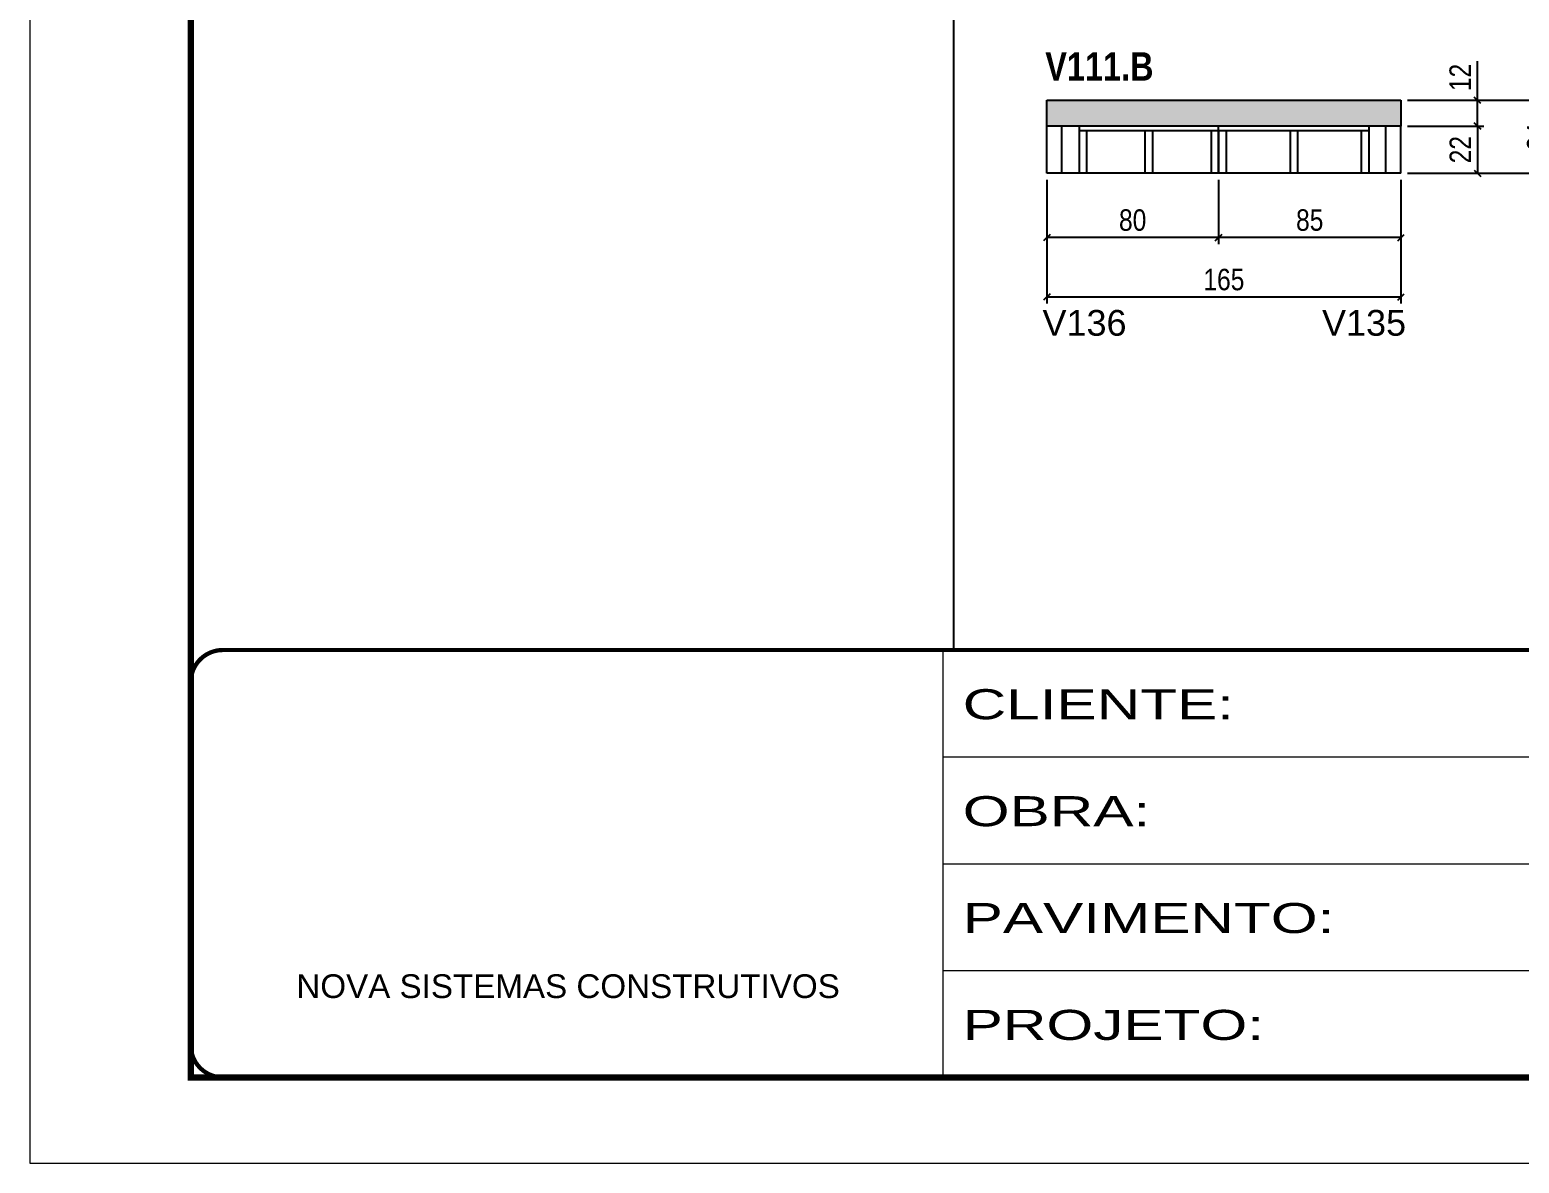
# Model space of a CAD drawing. Extents: x 3309 to 9590, y -2522 to 14608.
# Drawn here: x 8078 to 8772, y 12409 to 12938 of the extents above; entities that cross this region are included whole.
import ezdxf

# ---------------------------------------------------------------- set-up
doc = ezdxf.new("R2010")
doc.units = 0
doc.linetypes.add('CONTINUO', pattern=[0])
doc.linetypes.add('DASHED', pattern=[0.75, 0.5, -0.25])
for name, color, linetype in [('5', 5, 'Continuous'), ('COTA', 241, 'Continuous'), ('NOMENCLATURA', 7, 'Continuous'), ('Painéis', 200, 'Continuous'), ('SARR_2.2x7', 40, 'Continuous'), ('SARR_3.5x7', 81, 'Continuous')]:
    doc.layers.add(name, color=color, linetype=linetype)
doc.layers.add('Folhas', color=255, linetype='Continuous', lineweight=9)
doc.layers.add('SARRAFO DE PRESSAO', color=251, linetype='DASHED', lineweight=9)
doc.styles.add('ARIAL', font='arial.ttf')
doc.styles.add('COTA TECNICA', font='techl___.ttf', dxfattribs={"height": 10})
doc.styles.get("Standard").update_dxf_attribs({"font": 'arial.ttf'})
doc.styles.add('TECNICA', font='techb___.ttf', dxfattribs={"height": 10})
doc.styles.add('Tecnologia', font='')
doc.styles.get('Tecnologia').set_extended_font_data('Forgotten Futurist')
doc.dimstyles.new('PAINEL', dxfattribs={"dimtxt": 10, "dimasz": 3, "dimexe": 3, "dimexo": 3, "dimgap": 3, "dimtad": 1, "dimdec": 1, "dimzin": 12, "dimdsep": 46, "dimtxsty": 'COTA TECNICA', "dimblk1": 'OBLIQUE', "dimblk2": 'OBLIQUE', "dimsah": 1, "dimcen": 0.9, "dimclrd": 4, "dimclre": 4, "dimclrt": 240, "dimadec": 1, "dimazin": 3, "dimtfac": 1, "dimtdec": 1, "dimtmove": 0, "dimatfit": 3, "dimfxl": 1, "dimtolj": 1, "dimtzin": 12, "dimarcsym": 0})

# ---------------------------------------------------------------- blocks, each defined once
blk = doc.blocks.new('9999999999')
at = {"color": 30, "linetype": 'CONTINUO'}
for p, q in [((98564.56, 34230.21), (98564.56, 34429.45)), ((98564.56, 34379.64), (99583.98, 34379.64)), ((98564.56, 34329.83), (99487.98, 34329.83)), ((98564.56, 34280.02), (99487.98, 34280.02))]:
    blk.add_line(p, q, dxfattribs=at)
at = {"color": 30, "linetype": 'CONTINUO', "const_width": 2}
blk.add_lwpolyline([(99583.98, 34230.21), (99583.98, 34414.45, 0.414214), (99568.98, 34429.45), (98228.98, 34429.45, 0.414214), (98213.98, 34414.45), (98213.98, 34245.21, 0.414214), (98228.98, 34230.21), (99583.98, 34230.21)], format="xyb", dxfattribs=at)
at = {"layer": 'Folhas'}
blk.add_lwpolyline([(98138.98, 34190.21), (99623.98, 34190.21), (99623.98, 35240.21), (98138.98, 35240.21)], close=True, dxfattribs=at)
at = {"layer": 'Folhas', "color": 30, "const_width": 3}
blk.add_lwpolyline([(98213.98, 34230.21), (99583.98, 34230.21), (99583.98, 35200.21), (98213.98, 35200.21)], close=True, dxfattribs=at)
at = {"color": 7, "linetype": 'Continuous', "ltscale": 5, "style": 'ARIAL'}
blk.add_text('NOVA SISTEMAS CONSTRUTIVOS', height=11.0592, dxfattribs=at).set_placement((98263.19, 34267.21))
at = {"layer": 'Folhas', "color": 7, "style": 'Tecnologia', "width": 1.5}
for s, p in [('CLIENTE:', (98573.65, 34397.17)), ('OBRA:', (98573.65, 34347.31)), ('PAVIMENTO:', (98573.65, 34297.5)), ('PROJETO:', (98573.65, 34247.69))]:
    blk.add_text(s, height=14, dxfattribs=at).set_placement(p)
blk = doc.blocks.new('_Oblique')
at = {"color": 0, "linetype": 'ByBlock', "lineweight": -2}
blk.add_line((-0.5, -0.5), (0.5, 0.5), dxfattribs=at)
blk = doc.blocks.new('*D235')
at = {"layer": 'COTA', "color": 4, "linetype": 'ByBlock', "lineweight": -2, "transparency": 16777216}
for p, q in [((8631.74, 12867.76), (8631.74, 12837.75)), ((8716.74, 12867.76), (8716.74, 12837.75)), ((8716.74, 12840.75), (8631.74, 12840.75))]:
    blk.add_line(p, q, dxfattribs=at)
at = {"layer": 'Defpoints', "color": 0, "linetype": 'ByBlock', "transparency": 16777216}
for p in [(8631.74, 12870.76), (8716.74, 12870.76), (8631.74, 12840.75)]:
    blk.add_point(p, dxfattribs=at)
at = {"layer": 'COTA', "color": 4, "linetype": 'ByBlock', "lineweight": -2, "transparency": 16777216, "xscale": 3, "yscale": 3, "zscale": 3, "rotation": 180}
blk.add_blockref('_Oblique', (8631.74, 12840.75), dxfattribs=at)
at = {"layer": 'COTA', "color": 4, "linetype": 'ByBlock', "lineweight": -2, "transparency": 16777216, "xscale": 3, "yscale": 3, "zscale": 3}
blk.add_blockref('_Oblique', (8716.74, 12840.75), dxfattribs=at)
at = {"layer": 'COTA', "color": 240, "linetype": 'ByBlock', "transparency": 16777216, "insert": (8674.24, 12848.88), "char_height": 10, "attachment_point": 5, "style": 'COTA TECNICA'}
blk.add_mtext('\\A1;85', dxfattribs=at)
blk = doc.blocks.new('*D236')
at = {"layer": 'COTA', "color": 4, "linetype": 'ByBlock', "lineweight": -2, "transparency": 16777216}
for p, q in [((8551.74, 12867.76), (8551.74, 12837.75)), ((8631.74, 12867.76), (8631.74, 12837.75)), ((8631.74, 12840.75), (8551.74, 12840.75))]:
    blk.add_line(p, q, dxfattribs=at)
at = {"layer": 'Defpoints', "color": 0, "linetype": 'ByBlock', "transparency": 16777216}
for p in [(8551.74, 12870.76), (8631.74, 12870.76), (8551.74, 12840.75)]:
    blk.add_point(p, dxfattribs=at)
at = {"layer": 'COTA', "color": 4, "linetype": 'ByBlock', "lineweight": -2, "transparency": 16777216, "xscale": 3, "yscale": 3, "zscale": 3, "rotation": 180}
blk.add_blockref('_Oblique', (8551.74, 12840.75), dxfattribs=at)
at = {"layer": 'COTA', "color": 4, "linetype": 'ByBlock', "lineweight": -2, "transparency": 16777216, "xscale": 3, "yscale": 3, "zscale": 3}
blk.add_blockref('_Oblique', (8631.74, 12840.75), dxfattribs=at)
at = {"layer": 'COTA', "color": 240, "linetype": 'ByBlock', "transparency": 16777216, "insert": (8591.74, 12848.87), "char_height": 10, "attachment_point": 5, "style": 'COTA TECNICA'}
blk.add_mtext('\\A1;80', dxfattribs=at)
blk = doc.blocks.new('*D237')
at = {"layer": 'COTA', "color": 4, "linetype": 'ByBlock', "lineweight": -2, "transparency": 16777216}
for p, q in [((8551.74, 12867.76), (8551.74, 12810.04)), ((8716.74, 12867.76), (8716.74, 12810.04)), ((8716.74, 12813.04), (8551.74, 12813.04))]:
    blk.add_line(p, q, dxfattribs=at)
at = {"layer": 'Defpoints', "color": 0, "linetype": 'ByBlock', "transparency": 16777216}
for p in [(8551.74, 12870.76), (8716.74, 12870.76), (8551.74, 12813.04)]:
    blk.add_point(p, dxfattribs=at)
at = {"layer": 'COTA', "color": 4, "linetype": 'ByBlock', "lineweight": -2, "transparency": 16777216, "xscale": 3, "yscale": 3, "zscale": 3, "rotation": 180}
blk.add_blockref('_Oblique', (8551.74, 12813.04), dxfattribs=at)
at = {"layer": 'COTA', "color": 4, "linetype": 'ByBlock', "lineweight": -2, "transparency": 16777216, "xscale": 3, "yscale": 3, "zscale": 3}
blk.add_blockref('_Oblique', (8716.74, 12813.04), dxfattribs=at)
at = {"layer": 'COTA', "color": 240, "linetype": 'ByBlock', "transparency": 16777216, "insert": (8634.24, 12821.15), "char_height": 10, "attachment_point": 5, "style": 'COTA TECNICA'}
blk.add_mtext('\\A1;165', dxfattribs=at)
blk = doc.blocks.new('*D238')
at = {"layer": 'COTA', "color": 4, "lineweight": -2, "transparency": 16777216}
for p, q in [((8719.74, 12892.76), (8755.4, 12892.76)), ((8752.4, 12892.76), (8752.4, 12870.76)), ((8719.74, 12870.76), (8755.4, 12870.76))]:
    blk.add_line(p, q, dxfattribs=at)
at = {"layer": 'Defpoints', "color": 0, "transparency": 16777216}
for p in [(8716.74, 12892.76), (8716.74, 12870.76), (8752.4, 12870.76)]:
    blk.add_point(p, dxfattribs=at)
at = {"layer": 'COTA', "color": 4, "lineweight": -2, "transparency": 16777216, "xscale": 3, "yscale": 3, "zscale": 3}
for p, rotation in [((8752.4, 12892.76), 90), ((8752.4, 12870.76), 270)]:
    blk.add_blockref('_Oblique', p, dxfattribs=dict(at, rotation=rotation))
at = {"layer": 'COTA', "color": 240, "transparency": 16777216, "insert": (8744.4, 12881.76), "char_height": 10, "attachment_point": 5, "rotation": 90, "style": 'COTA TECNICA'}
blk.add_mtext('\\A1;22', dxfattribs=at)
blk = doc.blocks.new('*D239')
at = {"layer": 'COTA', "color": 4, "lineweight": -2, "transparency": 16777216}
for p, q in [((8752.4, 12904.76), (8752.4, 12923.07)), ((8719.74, 12904.76), (8755.4, 12904.76)), ((8752.4, 12892.76), (8752.4, 12904.76)), ((8719.74, 12892.76), (8755.4, 12892.76))]:
    blk.add_line(p, q, dxfattribs=at)
at = {"layer": 'Defpoints', "color": 0, "transparency": 16777216}
for p in [(8716.74, 12904.76), (8752.4, 12904.76), (8716.74, 12892.76)]:
    blk.add_point(p, dxfattribs=at)
at = {"layer": 'COTA', "color": 4, "lineweight": -2, "transparency": 16777216, "xscale": 3, "yscale": 3, "zscale": 3}
for p, rotation in [((8752.4, 12904.76), 90), ((8752.4, 12892.76), 270)]:
    blk.add_blockref('_Oblique', p, dxfattribs=dict(at, rotation=rotation))
at = {"layer": 'COTA', "color": 240, "transparency": 16777216, "insert": (8744.34, 12915.41), "char_height": 10, "attachment_point": 5, "rotation": 90, "style": 'COTA TECNICA'}
blk.add_mtext('\\A1;12', dxfattribs=at)
blk = doc.blocks.new('*D240')
at = {"layer": 'COTA', "color": 4, "lineweight": -2, "transparency": 16777216}
for p, q in [((8719.74, 12904.76), (8791.75, 12904.76)), ((8788.75, 12870.76), (8788.75, 12904.76)), ((8719.74, 12870.76), (8791.75, 12870.76))]:
    blk.add_line(p, q, dxfattribs=at)
at = {"layer": 'Defpoints', "color": 0, "transparency": 16777216}
for p in [(8716.74, 12904.76), (8788.75, 12904.76), (8716.74, 12870.76)]:
    blk.add_point(p, dxfattribs=at)
at = {"layer": 'COTA', "color": 4, "lineweight": -2, "transparency": 16777216, "xscale": 3, "yscale": 3, "zscale": 3}
for p, rotation in [((8788.75, 12904.76), 90), ((8788.75, 12870.76), 270)]:
    blk.add_blockref('_Oblique', p, dxfattribs=dict(at, rotation=rotation))
at = {"layer": 'COTA', "color": 240, "transparency": 16777216, "insert": (8780.53, 12887.76), "char_height": 10, "attachment_point": 5, "rotation": 90, "style": 'COTA TECNICA'}
blk.add_mtext('\\A1;34', dxfattribs=at)

msp = doc.modelspace()

# ---------------------------------------------------------------- hatches: boundary and pattern name
at = {"layer": 'COTA'}
h = msp.add_hatch(dxfattribs=at)
h.set_pattern_fill('AR-CONC', color=256, scale=0.03)
h.set_pattern_definition([(50, (-57.9346, 0), (5.4655401, -0.4781726), [0.5715, -6.2865]), (355, (-57.9346, 0), (-1.0573026, 5.7317054), [0.4572, -5.0292175]), (100.451445, (-57.479, -0.04), (4.4082374, 5.2535326), [0.4857003, -5.3427073]), (46.1842, (-57.9346, 1.524), (8.1323712, -1.2612698), [0.85725, -9.42975]), (96.63556, (-57.257, 1.419), (7.122124, 7.4227837), [0.7285507, -8.0140682]), (351.18415, (-57.935, 1.524), (7.122124, 7.4227837), [0.685799, -7.543792]), (21, (-57.1726, 1.143), (4.5484317, -3.067956), [0.5715, -6.2865]), (326, (-57.1726, 1.143), (1.8540609, 5.525639), [0.4572, -5.0292]), (71.451445, (-56.7936, 0.8873), (6.4024926, 2.457683), [0.4857003, -5.3426981]), (37.5, (-57.9346, 0), (0.0926581, 2.53665117), [0, -4.96824, 0, -5.1054, 0, -5.04825]), (7.5, (-57.9346, 0), (2.00458988, 3.00541724), [0, -2.91084, 0, -4.85394, 0, -1.92405]), (327.5, (-59.634, 0), (4.06771786, -0.17186232), [0, -1.905, 0, -5.9436, 0, -7.8867]), (317.5, (-60.396, 0), (4.44387544, 0.7627947), [0, -2.4765, 0, -3.94716, 0, -5.6007])])
h.paths.add_polyline_path([(8551.74, 12904.76), (8551.74, 12892.76), (8716.74, 12892.76), (8716.74, 12904.76)])

# ---------------------------------------------------------------- linework, layer by layer
for p, q in [((8508.24, 13419.28), (8508.24, 12648.53)), ((8551.74, 12892.76), (8551.74, 12904.76)), ((8551.74, 12904.76), (8716.74, 12904.76)), ((8716.74, 12904.76), (8716.74, 12892.76))]:
    msp.add_line(p, q, dxfattribs=at)
at = {"layer": 'Painéis', "linetype": 'ByBlock'}
for p, q in [((8716.74, 12892.76), (8551.74, 12892.76)), ((8551.74, 12870.76), (8551.74, 12892.76)), ((8631.74, 12870.76), (8631.74, 12892.76)), ((8716.74, 12870.76), (8716.74, 12892.76)), ((8716.74, 12870.76), (8551.74, 12870.76))]:
    msp.add_line(p, q, dxfattribs=at)
at = {"layer": 'SARR_2.2x7', "linetype": 'Continuous'}
for p, q in [((8558.74, 12870.76), (8558.74, 12892.76)), ((8631.74, 12890.56), (8566.74, 12890.56)), ((8701.74, 12890.56), (8631.74, 12890.56)), ((8709.74, 12870.76), (8709.74, 12892.76))]:
    msp.add_line(p, q, dxfattribs=at)
at = {"layer": 'SARR_3.5x7'}
for p, q in [((8566.74, 12892.76), (8566.74, 12870.76)), ((8570.24, 12890.56), (8570.24, 12870.76)), ((8597.45, 12890.56), (8597.45, 12870.76)), ((8600.95, 12890.56), (8600.95, 12870.76)), ((8628.24, 12890.56), (8628.24, 12870.76)), ((8631.74, 12890.56), (8631.74, 12870.76)), ((8635.24, 12890.56), (8635.24, 12870.76)), ((8665.1, 12890.56), (8665.1, 12870.76)), ((8668.6, 12890.56), (8668.6, 12870.76)), ((8698.24, 12890.56), (8698.24, 12870.76)), ((8701.74, 12892.76), (8701.74, 12870.76))]:
    msp.add_line(p, q, dxfattribs=at)

# ---------------------------------------------------------------- block references
at = {"layer": 'SARRAFO DE PRESSAO', "color": 6, "linetype": 'ByBlock'}
msp.add_blockref('9999999999', (-90061.11, -21780.92), dxfattribs=at)

# ---------------------------------------------------------------- texts
at = {"layer": '5', "linetype": 'Continuous'}
for s, p in [('V136', (8549.73, 12795.03)), ('V135', (8679.98, 12795.03))]:
    msp.add_text(s, height=12, rotation=359.99996, dxfattribs=at).set_placement(p)
at = {"layer": 'NOMENCLATURA', "style": 'TECNICA'}
msp.add_text('V111.B', height=13.2, dxfattribs=at).set_placement((8551.02, 12913.94))

# ---------------------------------------------------------------- dimensions: what is measured, and where the dimension line sits
at = {"layer": 'COTA'}
for base, p1, p2, picture, middle in [((8752.4, 12904.76), (8716.74, 12892.76), (8716.74, 12904.76), '*D239', (8744.34, 12915.41)), ((8788.75, 12904.76), (8716.74, 12870.76), (8716.74, 12904.76), '*D240', (8780.53, 12887.76)), ((8752.4, 12870.76), (8716.74, 12892.76), (8716.74, 12870.76), '*D238', (8744.4, 12881.76))]:
    dim = msp.add_linear_dim(base=base, p1=p1, p2=p2, angle=90, dimstyle='PAINEL', dxfattribs=at)
    dim.commit()
    dim.dimension.update_dxf_attribs({"geometry": picture, "text_midpoint": middle})
at = {"layer": 'COTA', "linetype": 'ByBlock'}
dim = msp.add_linear_dim(base=(8551.74, 12840.75), p1=(8631.74, 12870.76), p2=(8551.74, 12870.76), angle=180, dimstyle='PAINEL', override={"dimtmove": 1}, dxfattribs=at)
dim.commit()
dim.dimension.update_dxf_attribs({"geometry": '*D236', "text_midpoint": (8591.74, 12848.87)})
for base, p2, picture, middle in [((8551.74, 12813.04), (8551.74, 12870.76), '*D237', (8634.24, 12821.15)), ((8631.74, 12840.75), (8631.74, 12870.76), '*D235', (8674.24, 12848.88))]:
    dim = msp.add_linear_dim(base=base, p1=(8716.74, 12870.76), p2=p2, angle=180, dimstyle='PAINEL', dxfattribs=at)
    dim.commit()
    dim.dimension.update_dxf_attribs({"geometry": picture, "text_midpoint": middle})

doc.saveas('drawing.dxf')
